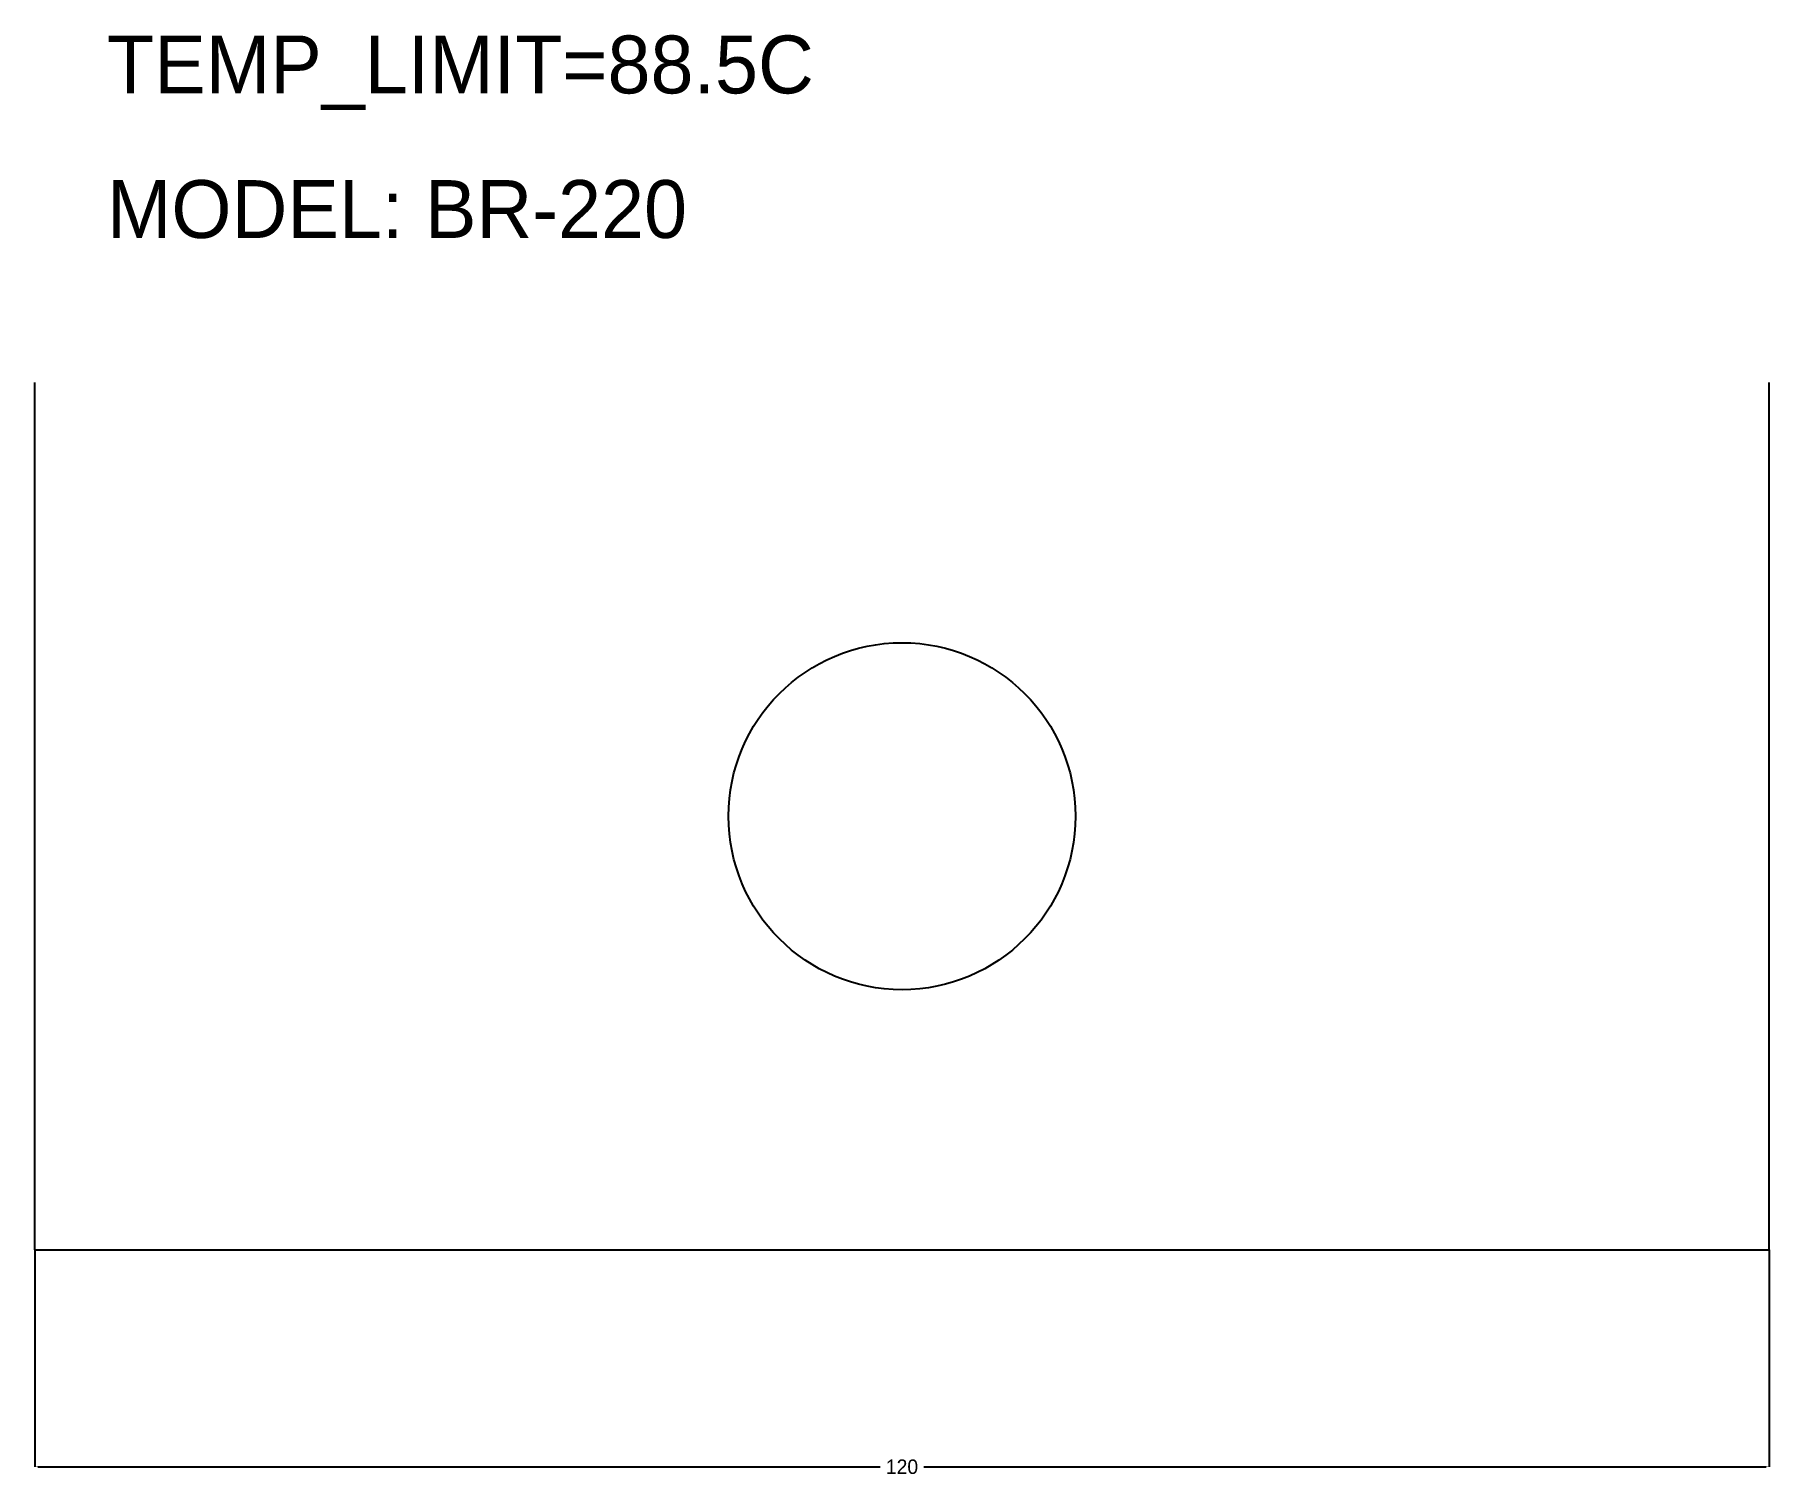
# Model space of a CAD drawing. Header units: metres. Extents: x 0 to 120, y -16 to 84.
import ezdxf

# ---------------------------------------------------------------- set-up
doc = ezdxf.new("R2010")
doc.units = ezdxf.units.M
for name, color, linetype in [('ANNOTATION', 1, 'Continuous'), ('DIMENSION', 5, 'Continuous'), ('EQUIPMENT', 3, 'Continuous')]:
    doc.layers.add(name, color=color, linetype=linetype)
doc.dimstyles.get("Standard").update_dxf_attribs({"dimtxt": 2.5, "dimasz": 2.5, "dimexe": 1.25, "dimexo": 0.625, "dimtad": 1, "dimcen": 2.5, "dimazin": 3, "dimtfac": 1, "dimtmove": 0, "dimatfit": 3})

# ---------------------------------------------------------------- blocks, each defined once
blk = doc.blocks.new('_CLOSEDFILLED')
at = {"color": 0, "linetype": 'BYBLOCK'}
blk.add_solid([(-1, 0.16), (0, 0), (-1, -0.16)], dxfattribs=at)
blk = doc.blocks.new('*D1')
for p, q in [((0, 0), (0, -15)), ((120, 0), (120, -15)), ((0.25, -15), (58.5, -15)), ((61.5, -15), (119.75, -15))]:
    blk.add_line(p, q)
at = {"layer": 'Defpoints'}
for p in [(0, 0), (120, 0), (0, -15)]:
    blk.add_point(p, dxfattribs=at)
at = {"layer": 'DIMENSION', "xscale": 0.25, "yscale": 0.25, "rotation": 180}
blk.add_blockref('_CLOSEDFILLED', (0, -15), dxfattribs=at)
at = {"layer": 'DIMENSION', "xscale": 0.25, "yscale": 0.25}
blk.add_blockref('_CLOSEDFILLED', (120, -15), dxfattribs=at)
at = {"layer": 'DIMENSION', "insert": (60, -15), "char_height": 1, "attachment_point": 5}
blk.add_mtext('120', dxfattribs=at)

msp = doc.modelspace()

# ---------------------------------------------------------------- linework, layer by layer
at = {"layer": 'EQUIPMENT'}
for p, q in [((0, 0), (0, 60)), ((120, 0), (120, 60)), ((0, 0), (120, 0))]:
    msp.add_line(p, q, dxfattribs=at)
msp.add_circle((60, 30), 12, dxfattribs=at)

# ---------------------------------------------------------------- texts
at = {"layer": 'ANNOTATION'}
for s, p in [('TEMP_LIMIT=88.5C', (5, 80)), ('MODEL: BR-220', (5, 70))]:
    msp.add_text(s, height=4, dxfattribs=at).set_placement(p)

# ---------------------------------------------------------------- dimensions: what is measured, and where the dimension line sits
at = {"layer": 'DIMENSION'}
dim = msp.add_linear_dim(base=(0, -15), p1=(0, 0), p2=(120, 0), dimstyle='Standard', dxfattribs=at)
dim.commit()
dim.dimension.update_dxf_attribs({"geometry": '*D1', "text_midpoint": (60, -15)})

doc.saveas('drawing.dxf')
